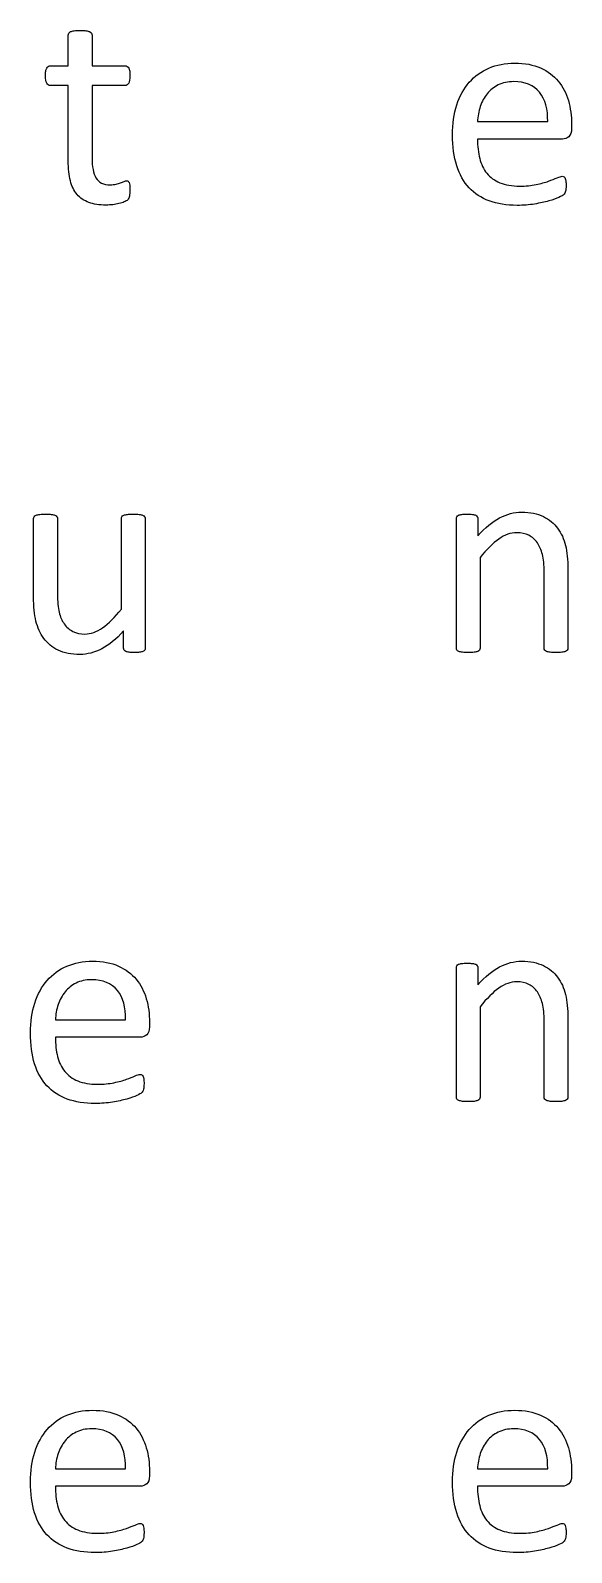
# Model space of a CAD drawing. Extents: x 0 to 612, y 0 to 328.
# Drawn here: x 506.9 to 526.3, y 96.5 to 151 of the extents above; entities that cross this region are included whole.
import ezdxf

# ---------------------------------------------------------------- set-up
doc = ezdxf.new("R2010")
doc.units = 0
doc.layers.add('Layer_1', color=7, linetype='CONTINUOUS')

msp = doc.modelspace()

# ---------------------------------------------------------------- linework, layer by layer
at = {"layer": 'Layer_1', "color": 7}
for p, q in [((508.294923, 149.76953), (508.294923, 150.873039)), ((509.145775, 150.873039), (509.145775, 149.76953)), ((507.650353, 149.76953), (508.294923, 149.76953)), ((509.145775, 149.76953), (510.336947, 149.76953)), ((508.294923, 149.06305), (507.645195, 149.06305)), ((508.294923, 146.350686), (508.294923, 149.06305)), ((510.336937, 149.06305), (509.145766, 149.06305)), ((509.145766, 149.06305), (509.145766, 146.47444)), ((522.969663, 147.768771), (525.486081, 147.768771)), ((526.342016, 147.670774), (526.342077, 147.516095)), ((526.012055, 147.144823), (522.969663, 147.144823)), ((510.507094, 145.33482), (510.50709, 145.334858)), ((507.05149, 130.724767), (507.05149, 133.540268)), ((507.907495, 133.540268), (507.907495, 130.83821)), ((510.197022, 130.296766), (510.197022, 133.540268)), ((511.053037, 133.540268), (511.052999, 128.899332)), ((522.212413, 128.899332), (522.212413, 133.540268)), ((522.980737, 133.540268), (522.980737, 132.926631)), ((523.06326, 132.142828), (523.06326, 128.899332)), ((525.357945, 128.899332), (525.357945, 131.616855)), ((526.208764, 131.730302), (526.208755, 128.899332)), ((510.279517, 128.899332), (510.279517, 129.512968)), ((522.212413, 112.804135), (522.212413, 117.44507)), ((522.980737, 117.44507), (522.980737, 116.831439)), ((523.06326, 116.047636), (523.06326, 112.804135)), ((507.83453, 115.578386), (510.350952, 115.578386)), ((511.206882, 115.480384), (511.206944, 115.32571)), ((525.357945, 112.804135), (525.357945, 115.521662)), ((526.208764, 115.635105), (526.208755, 112.804135)), ((510.876922, 114.954438), (507.83453, 114.954438)), ((507.83453, 99.483193), (510.350952, 99.483193)), ((511.206882, 99.385218), (511.206944, 99.23052)), ((522.969663, 99.483193), (525.486081, 99.483193)), ((526.342016, 99.385218), (526.342077, 99.23052)), ((510.876922, 98.859245), (507.83453, 98.859245)), ((526.012055, 98.859245), (522.969663, 98.859245))]:
    msp.add_line(p, q, dxfattribs=at)
for points in [[(508.294923, 150.873039), (508.294923, 150.897088), (508.300947, 150.919443), (508.312995, 150.940074)], [(508.312995, 150.940074), (508.325043, 150.960688), (508.34735, 150.978759), (508.380035, 150.994219)], [(508.380035, 150.994219), (508.412696, 151.009703), (508.45652, 151.020856), (508.511526, 151.027727)], [(508.511526, 151.027727), (508.566527, 151.034598), (508.635285, 151.038034), (508.717789, 151.038034)], [(508.717789, 151.038034), (508.803734, 151.038025), (508.874204, 151.03474), (508.92921, 151.027727)], [(508.92921, 151.027727), (508.984212, 151.020856), (509.027184, 151.009656), (509.058127, 150.994219)], [(509.058127, 150.994219), (509.089047, 150.978736), (509.111406, 150.960711), (509.125162, 150.940074)], [(509.125162, 150.940074), (509.138904, 150.919461), (509.145775, 150.897107), (509.145775, 150.873039)], [(507.475033, 149.4137), (507.475033, 149.479012), (507.479269, 149.534018), (507.487928, 149.578713)], [(507.487928, 149.578713), (507.49654, 149.623422), (507.507694, 149.660351), (507.521436, 149.689577)], [(507.521436, 149.689577), (507.535178, 149.718802), (507.55325, 149.73942), (507.575581, 149.751459)], [(507.575581, 149.751459), (507.597935, 149.763506), (507.62285, 149.769483), (507.650353, 149.76953)], [(510.336947, 149.76953), (510.364431, 149.769526), (510.388508, 149.763506), (510.40914, 149.751459)], [(510.40914, 149.751459), (510.429753, 149.739411), (510.447825, 149.718798), (510.463284, 149.689577)], [(510.463284, 149.689577), (510.478768, 149.660351), (510.489922, 149.623398), (510.496793, 149.578713)], [(510.496793, 149.578713), (510.503664, 149.534004), (510.507099, 149.479012), (510.507099, 149.4137)], [(522.673098, 149.179077), (522.867327, 149.400805), (523.10195, 149.570971), (523.37697, 149.689577)], [(523.37697, 149.689577), (523.651986, 149.808173), (523.959664, 149.867476), (524.300002, 149.86748)], [(524.300002, 149.86748), (524.664398, 149.867476), (524.974654, 149.809034), (525.23077, 149.692156)], [(525.23077, 149.692156), (525.486876, 149.575268), (525.697436, 149.417992), (525.862449, 149.220327)], [(507.521436, 149.145559), (507.490517, 149.200556), (507.475033, 149.289936), (507.475033, 149.4137)], [(507.645195, 149.06305), (507.593629, 149.063046), (507.552375, 149.090534), (507.521436, 149.145559)], [(510.460696, 149.145559), (510.429776, 149.090549), (510.388498, 149.063046), (510.336937, 149.06305)], [(510.507099, 149.4137), (510.507094, 149.289936), (510.491616, 149.200556), (510.460696, 149.145559)], [(522.227054, 148.369489), (522.330181, 148.687477), (522.478863, 148.95734), (522.673098, 149.179077)], [(523.712212, 149.083701), (523.554074, 149.004632), (523.421722, 148.899778), (523.315155, 148.769148)], [(524.263966, 149.202302), (524.054263, 149.202297), (523.870345, 149.16277), (523.712212, 149.083701)], [(525.189576, 148.820714), (524.981591, 149.075103), (524.673052, 149.202297), (524.263966, 149.202302)], [(525.862449, 149.220327), (526.027458, 149.022652), (526.148638, 148.790609), (526.225989, 148.524186)], [(523.315155, 148.769148), (523.208583, 148.638514), (523.126078, 148.486391), (523.067637, 148.312793)], [(525.486081, 147.768771), (525.496387, 148.215671), (525.397557, 148.566321), (525.189576, 148.820714)], [(526.225989, 148.524186), (526.303335, 148.257759), (526.342011, 147.973288), (526.342016, 147.670774)], [(522.072352, 147.294339), (522.072352, 147.693114), (522.123917, 148.051496), (522.227054, 148.369489)], [(523.067637, 148.312793), (523.009195, 148.139182), (522.976534, 147.957842), (522.969663, 147.768771)], [(526.342077, 147.516095), (526.342072, 147.382025), (526.308569, 147.286626), (526.241519, 147.229907)], [(522.221896, 146.19083), (522.1222, 146.507096), (522.072352, 146.874937), (522.072352, 147.294339)], [(522.969663, 147.144823), (522.969659, 146.88699), (522.995453, 146.654946), (523.04701, 146.448683)], [(526.241519, 147.229907), (526.17448, 147.173183), (526.09799, 147.144819), (526.012055, 147.144823)], [(508.369695, 145.651966), (508.319847, 145.849631), (508.294923, 146.082541), (508.294923, 146.350686)], [(509.145766, 146.47444), (509.145761, 146.154734), (509.19303, 145.913231), (509.287568, 145.74994)], [(523.04701, 146.448683), (523.098575, 146.242415), (523.18452, 146.065372), (523.304839, 145.917551)], [(509.287568, 145.74994), (509.382106, 145.586649), (509.551412, 145.505001), (509.795494, 145.505001)], [(522.665361, 145.401869), (522.469409, 145.611573), (522.321587, 145.874555), (522.221896, 146.19083)], [(523.304839, 145.917551), (523.425157, 145.769729), (523.581577, 145.656286), (523.774089, 145.577217)], [(525.51444, 145.633941), (525.639917, 145.67865), (525.743048, 145.719025), (525.823835, 145.755121)], [(525.823835, 145.755121), (525.904622, 145.791218), (525.965637, 145.809261), (526.006897, 145.809266)], [(526.006897, 145.809266), (526.030945, 145.809261), (526.052453, 145.803242), (526.071353, 145.791194)], [(526.071353, 145.791194), (526.090272, 145.779146), (526.104861, 145.761122), (526.115167, 145.737049)], [(526.115167, 145.737049), (526.125474, 145.713001), (526.133192, 145.679464), (526.138369, 145.636497)], [(508.609476, 145.162089), (508.499469, 145.291001), (508.419543, 145.454296), (508.369695, 145.651966)], [(509.032318, 144.873321), (508.860429, 144.936916), (508.719483, 145.033172), (508.609476, 145.162089)], [(509.795494, 145.505001), (509.874558, 145.505001), (509.945033, 145.512719), (510.006915, 145.528202)], [(510.006915, 145.528202), (510.068792, 145.543686), (510.123794, 145.560016), (510.171924, 145.577189)], [(510.171924, 145.577189), (510.220049, 145.594367), (510.261304, 145.610697), (510.295683, 145.626176)], [(510.295683, 145.626176), (510.330038, 145.641659), (510.361, 145.649378), (510.388503, 145.649378)], [(510.388503, 145.649378), (510.405681, 145.649378), (510.422011, 145.645142), (510.43749, 145.636483)], [(510.43749, 145.636483), (510.452973, 145.62787), (510.464974, 145.61154), (510.473586, 145.587491)], [(510.473586, 145.587491), (510.482199, 145.563442), (510.489917, 145.530772), (510.496788, 145.489518)], [(510.50709, 145.334858), (510.507085, 145.235162), (510.500219, 145.156098), (510.486477, 145.097656)], [(510.496788, 145.489518), (510.503659, 145.448244), (510.507094, 145.396697), (510.507094, 145.33482)], [(523.389865, 144.927461), (523.102811, 145.034033), (522.861312, 145.192166), (522.665361, 145.401869)], [(523.774089, 145.577217), (523.9666, 145.498149), (524.202084, 145.458617), (524.480545, 145.458617)], [(524.480545, 145.458617), (524.700555, 145.458617), (524.896507, 145.476641), (525.068396, 145.512761)], [(525.068396, 145.512761), (525.240281, 145.548858), (525.388959, 145.589251), (525.51444, 145.633941)], [(526.055822, 145.146619), (526.036903, 145.1277), (525.981046, 145.096771), (525.888235, 145.053799)], [(526.102225, 145.205917), (526.090178, 145.185304), (526.074741, 145.165538), (526.055822, 145.146619)], [(526.128015, 145.275531), (526.122839, 145.249741), (526.114273, 145.226545), (526.102225, 145.205917)], [(526.14091, 145.363194), (526.137616, 145.330533), (526.133192, 145.301317), (526.128015, 145.275531)], [(526.138369, 145.636497), (526.143499, 145.593529), (526.146087, 145.541097), (526.146087, 145.47922)], [(526.146087, 145.47922), (526.146082, 145.434511), (526.144205, 145.395855), (526.14091, 145.363194)], [(509.651108, 144.777922), (509.410466, 144.777922), (509.204203, 144.809736), (509.032318, 144.873321)], [(509.888314, 144.793405), (509.809241, 144.783099), (509.730177, 144.777922), (509.651108, 144.777922)], [(510.112626, 144.83209), (510.04215, 144.816607), (509.967378, 144.803712), (509.888314, 144.793405)], [(510.300841, 144.891393), (510.245835, 144.867344), (510.183096, 144.847578), (510.112626, 144.83209)], [(510.4246, 144.968739), (510.397115, 144.941255), (510.355842, 144.915456), (510.300841, 144.891393)], [(510.486477, 145.097656), (510.472735, 145.039214), (510.452074, 144.996242), (510.4246, 144.968739)], [(524.392822, 144.76761), (524.011229, 144.76761), (523.67691, 144.820894), (523.389865, 144.927461)], [(525.01419, 144.816597), (524.819956, 144.783936), (524.612832, 144.76761), (524.392822, 144.76761)], [(525.527274, 144.927461), (525.379448, 144.886235), (525.20842, 144.849254), (525.01419, 144.816597)], [(525.888235, 145.053799), (525.79541, 145.010831), (525.675091, 144.968716), (525.527274, 144.927461)], [(507.139175, 133.661448), (507.173531, 133.676931), (507.218244, 133.687237), (507.273246, 133.692367)], [(507.273246, 133.692367), (507.328252, 133.697544), (507.397004, 133.700085), (507.479513, 133.700085)], [(507.479513, 133.700085), (507.562018, 133.700076), (507.630771, 133.697732), (507.685777, 133.692367)], [(507.685777, 133.692367), (507.740778, 133.68719), (507.784607, 133.676884), (507.817268, 133.661448)], [(510.284708, 133.661448), (510.319063, 133.676931), (510.362911, 133.687237), (510.416199, 133.692367)], [(510.416199, 133.692367), (510.469483, 133.697544), (510.539097, 133.700085), (510.625041, 133.700085)], [(510.625041, 133.700085), (510.707545, 133.700076), (510.776298, 133.697732), (510.831309, 133.692367)], [(510.831309, 133.692367), (510.886306, 133.68719), (510.929278, 133.676884), (510.960221, 133.661448)], [(522.289778, 133.661448), (522.320698, 133.676931), (522.360248, 133.687237), (522.408379, 133.692367)], [(522.408379, 133.692367), (522.456504, 133.697544), (522.520104, 133.700085), (522.599173, 133.700085)], [(522.599173, 133.700085), (522.674801, 133.700076), (522.73754, 133.697732), (522.787388, 133.692367)], [(522.787388, 133.692367), (522.837231, 133.68719), (522.875906, 133.676884), (522.903409, 133.661448)], [(523.761961, 133.568627), (524.021508, 133.704415), (524.283633, 133.772307), (524.548343, 133.772311)], [(524.548343, 133.772311), (524.857733, 133.772307), (525.118141, 133.719884), (525.329567, 133.615035)], [(507.05149, 133.540268), (507.05149, 133.567752), (507.057513, 133.590968), (507.069561, 133.609882)], [(507.069561, 133.609882), (507.081609, 133.628801), (507.104811, 133.645978), (507.139175, 133.661448)], [(507.817268, 133.661448), (507.849929, 133.645964), (507.87313, 133.628787), (507.886882, 133.609882)], [(507.886882, 133.609882), (507.900624, 133.590963), (507.907495, 133.567761), (507.907495, 133.540268)], [(510.197022, 133.540268), (510.197017, 133.567752), (510.203046, 133.590968), (510.215094, 133.609882)], [(510.215094, 133.609882), (510.227142, 133.628801), (510.250343, 133.645978), (510.284708, 133.661448)], [(510.960221, 133.661448), (510.991141, 133.645964), (511.014361, 133.628787), (511.029835, 133.609882)], [(511.029835, 133.609882), (511.045319, 133.590963), (511.053037, 133.567761), (511.053037, 133.540268)], [(522.212413, 133.540268), (522.212413, 133.567752), (522.21759, 133.590968), (522.227896, 133.609882)], [(522.227896, 133.609882), (522.238203, 133.628801), (522.258816, 133.645978), (522.289778, 133.661448)], [(522.903409, 133.661448), (522.930894, 133.645964), (522.950678, 133.628787), (522.962712, 133.609882)], [(522.962712, 133.609882), (522.97476, 133.590963), (522.980737, 133.567761), (522.980737, 133.540268)], [(522.980737, 132.926631), (523.242001, 133.218834), (523.502409, 133.432835), (523.761961, 133.568627)], [(525.329567, 133.615035), (525.540983, 133.510181), (525.712006, 133.370096), (525.842646, 133.194776)], [(525.842646, 133.194776), (525.973276, 133.019447), (526.066952, 132.81404), (526.123681, 132.578561)], [(523.733615, 132.808031), (523.520477, 132.656764), (523.297026, 132.435032), (523.06326, 132.142828)], [(524.373037, 133.034921), (524.159893, 133.034916), (523.946754, 132.959288), (523.733615, 132.808031)], [(524.80877, 132.942101), (524.683288, 133.003978), (524.538046, 133.034916), (524.373037, 133.034921)], [(525.115585, 132.67396), (525.036512, 132.790839), (524.934242, 132.880219), (524.80877, 132.942101)], [(525.296068, 132.256276), (525.254795, 132.417844), (525.19465, 132.557073), (525.115585, 132.67396)], [(526.123681, 132.578561), (526.1804, 132.343072), (526.20876, 132.060319), (526.208764, 131.730302)], [(525.357945, 131.616855), (525.35794, 131.881559), (525.337332, 132.094698), (525.296068, 132.256276)], [(507.136573, 129.866192), (507.079849, 130.101676), (507.05149, 130.387869), (507.05149, 130.724767)], [(507.907495, 130.83821), (507.907495, 130.566629), (507.927261, 130.349193), (507.966793, 130.185902)], [(507.417608, 129.247402), (507.286974, 129.424445), (507.193297, 129.630708), (507.136573, 129.866192)], [(507.966793, 130.185902), (508.006325, 130.022607), (508.066489, 129.883379), (508.147276, 129.768218)], [(509.524088, 129.631569), (509.735504, 129.782826), (509.959816, 130.004559), (510.197022, 130.296766)], [(508.147276, 129.768218), (508.228062, 129.653053), (508.330333, 129.563673), (508.454091, 129.500073)], [(508.454091, 129.500073), (508.57785, 129.436474), (508.722232, 129.404679), (508.88725, 129.404679)], [(508.88725, 129.404679), (509.100384, 129.404679), (509.312662, 129.480307), (509.524088, 129.631569)], [(510.279517, 129.512968), (510.014807, 129.22076), (509.753543, 129.007621), (509.495714, 128.873547)], [(507.930692, 128.827139), (507.719266, 128.93027), (507.548243, 129.07036), (507.417608, 129.247402)], [(508.711916, 128.672441), (508.402516, 128.672441), (508.142108, 128.724007), (507.930692, 128.827139)], [(509.495714, 128.873547), (509.237885, 128.739476), (508.976616, 128.672441), (508.711916, 128.672441)], [(510.295, 128.829718), (510.284694, 128.848637), (510.279517, 128.871838), (510.279517, 128.899332)], [(510.354303, 128.780731), (510.325078, 128.794473), (510.305312, 128.810804), (510.295, 128.829718)], [(510.472904, 128.749764), (510.423056, 128.756635), (510.383519, 128.766942), (510.354303, 128.780731)], [(510.970518, 128.780731), (510.939552, 128.766989), (510.899177, 128.756682), (510.849338, 128.749764)], [(511.034974, 128.829718), (511.022927, 128.810799), (511.001466, 128.794468), (510.970518, 128.780731)], [(511.052999, 128.899332), (511.052994, 128.871848), (511.046975, 128.848623), (511.034974, 128.829718)], [(522.230484, 128.829718), (522.218437, 128.848637), (522.212413, 128.871838), (522.212413, 128.899332)], [(522.29752, 128.780731), (522.264859, 128.794473), (522.242514, 128.810804), (522.230484, 128.829718)], [(522.429015, 128.749764), (522.374009, 128.756635), (522.330176, 128.766942), (522.29752, 128.780731)], [(522.975612, 128.780731), (522.944692, 128.766989), (522.901701, 128.756682), (522.8467, 128.749764)], [(523.042647, 128.829718), (523.028905, 128.810799), (523.00655, 128.794468), (522.975612, 128.780731)], [(523.06326, 128.899332), (523.06326, 128.871848), (523.056389, 128.848623), (523.042647, 128.829718)], [(525.378558, 128.829718), (525.364816, 128.848637), (525.357945, 128.871838), (525.357945, 128.899332)], [(525.445593, 128.780731), (525.414674, 128.794473), (525.392305, 128.810804), (525.378558, 128.829718)], [(525.57451, 128.749764), (525.519499, 128.756635), (525.476527, 128.766942), (525.445593, 128.780731)], [(526.121107, 128.780731), (526.090187, 128.766989), (526.047191, 128.756682), (525.99219, 128.749764)], [(526.188142, 128.829718), (526.1744, 128.810799), (526.152045, 128.794468), (526.121107, 128.780731)], [(526.208755, 128.899332), (526.20875, 128.871848), (526.201884, 128.848623), (526.188142, 128.829718)], [(510.666277, 128.739458), (510.587203, 128.739458), (510.522747, 128.742752), (510.472904, 128.749764)], [(510.849338, 128.749764), (510.799486, 128.742893), (510.738465, 128.739458), (510.666277, 128.739458)], [(522.635279, 128.739458), (522.55277, 128.739458), (522.484017, 128.742752), (522.429015, 128.749764)], [(522.8467, 128.749764), (522.791694, 128.742893), (522.721218, 128.739458), (522.635279, 128.739458)], [(525.785927, 128.739458), (525.699982, 128.739458), (525.629507, 128.742752), (525.57451, 128.749764)], [(525.99219, 128.749764), (525.937184, 128.742893), (525.868431, 128.739458), (525.785927, 128.739458)], [(507.537964, 116.988692), (507.732199, 117.210419), (507.966821, 117.380586), (508.241842, 117.499192)], [(508.241842, 117.499192), (508.516858, 117.617788), (508.824535, 117.677091), (509.164873, 117.677095)], [(509.164873, 117.677095), (509.529269, 117.677091), (509.839525, 117.618649), (510.095636, 117.501771)], [(510.095636, 117.501771), (510.351743, 117.384883), (510.562303, 117.227606), (510.727321, 117.029941)], [(522.212413, 117.44507), (522.212413, 117.472555), (522.21759, 117.495775), (522.227896, 117.514684)], [(522.227896, 117.514684), (522.238203, 117.533603), (522.258816, 117.550781), (522.289778, 117.56625)], [(522.289778, 117.56625), (522.320698, 117.581734), (522.360248, 117.59204), (522.408379, 117.597217)], [(522.408379, 117.597217), (522.456504, 117.602347), (522.520104, 117.604935), (522.599173, 117.604935)], [(522.599173, 117.604935), (522.674801, 117.60493), (522.73754, 117.602582), (522.787388, 117.597217)], [(522.787388, 117.597217), (522.837231, 117.59204), (522.875906, 117.581734), (522.903409, 117.56625)], [(522.903409, 117.56625), (522.930894, 117.550767), (522.950678, 117.533589), (522.962712, 117.514684)], [(522.962712, 117.514684), (522.97476, 117.495766), (522.980737, 117.472564), (522.980737, 117.44507)], [(522.980737, 116.831439), (523.242001, 117.123637), (523.502409, 117.337637), (523.761961, 117.473435)], [(523.761961, 117.473435), (524.021508, 117.609218), (524.283633, 117.677114), (524.548343, 117.677119)], [(524.548343, 117.677119), (524.857733, 117.677114), (525.118141, 117.624687), (525.329567, 117.519842)], [(525.329567, 117.519842), (525.540983, 117.414988), (525.712006, 117.274899), (525.842646, 117.099579)], [(507.09192, 116.179103), (507.195052, 116.497092), (507.343735, 116.76695), (507.537964, 116.988692)], [(508.577083, 116.893316), (508.418946, 116.814242), (508.286593, 116.709393), (508.180026, 116.578763)], [(509.128838, 117.011917), (508.919134, 117.011912), (508.735216, 116.972385), (508.577083, 116.893316)], [(510.054448, 116.630329), (509.846462, 116.884718), (509.537924, 117.011912), (509.128838, 117.011917)], [(510.727321, 117.029941), (510.892325, 116.832267), (511.013505, 116.600223), (511.09086, 116.333801)], [(524.373037, 116.939724), (524.159893, 116.939719), (523.946754, 116.86409), (523.733615, 116.712833)], [(524.80877, 116.846908), (524.683288, 116.90878), (524.538046, 116.939719), (524.373037, 116.939724)], [(525.115585, 116.578763), (525.036512, 116.695641), (524.934242, 116.785022), (524.80877, 116.846908)], [(525.842646, 117.099579), (525.973276, 116.92425), (526.066952, 116.718848), (526.123681, 116.483368)], [(508.180026, 116.578763), (508.073454, 116.448128), (507.990945, 116.296005), (507.932508, 116.122403)], [(510.350952, 115.578386), (510.361259, 116.025286), (510.262424, 116.375935), (510.054448, 116.630329)], [(511.09086, 116.333801), (511.168202, 116.067374), (511.206878, 115.782903), (511.206882, 115.480384)], [(523.733615, 116.712833), (523.520477, 116.561571), (523.297026, 116.339839), (523.06326, 116.047636)], [(525.296068, 116.161079), (525.254795, 116.322647), (525.19465, 116.461875), (525.115585, 116.578763)], [(526.123681, 116.483368), (526.1804, 116.24788), (526.20876, 115.965127), (526.208764, 115.635105)], [(506.937223, 115.103954), (506.937223, 115.502729), (506.988789, 115.86111), (507.09192, 116.179103)], [(507.932508, 116.122403), (507.874062, 115.948796), (507.841406, 115.767457), (507.83453, 115.578386)], [(525.357945, 115.521662), (525.35794, 115.786362), (525.337332, 115.999501), (525.296068, 116.161079)], [(511.206944, 115.32571), (511.206939, 115.191635), (511.173435, 115.096241), (511.106391, 115.039521)], [(507.086762, 114.000445), (506.987071, 114.316711), (506.937223, 114.684547), (506.937223, 115.103954)], [(507.83453, 114.954438), (507.83453, 114.696604), (507.86032, 114.464556), (507.911881, 114.258298)], [(511.106391, 115.039521), (511.039351, 114.982798), (510.962861, 114.954433), (510.876922, 114.954438)], [(507.911881, 114.258298), (507.963447, 114.05203), (508.049387, 113.874987), (508.16971, 113.727166)], [(507.530232, 113.211484), (507.33428, 113.421183), (507.186459, 113.68417), (507.086762, 114.000445)], [(508.16971, 113.727166), (508.290029, 113.579344), (508.446444, 113.465896), (508.63896, 113.386832)], [(510.379312, 113.443556), (510.504784, 113.488265), (510.607915, 113.528639), (510.688707, 113.564736)], [(510.688707, 113.564736), (510.769488, 113.600832), (510.830509, 113.618876), (510.871768, 113.618881)], [(510.871768, 113.618881), (510.895817, 113.618876), (510.917324, 113.612857), (510.936224, 113.600809)], [(510.936224, 113.600809), (510.955143, 113.588761), (510.969732, 113.570736), (510.980039, 113.546664)], [(510.980039, 113.546664), (510.990346, 113.522615), (510.998064, 113.489079), (511.003241, 113.446107)], [(508.254732, 112.737076), (507.967682, 112.843648), (507.726179, 113.001781), (507.530232, 113.211484)], [(508.63896, 113.386832), (508.831472, 113.307763), (509.066956, 113.268231), (509.345412, 113.268231)], [(509.345412, 113.268231), (509.565427, 113.268231), (509.761374, 113.286256), (509.933268, 113.322376)], [(509.933268, 113.322376), (510.105148, 113.358473), (510.25383, 113.398861), (510.379312, 113.443556)], [(510.920694, 112.956234), (510.901775, 112.937315), (510.845917, 112.906386), (510.753101, 112.863414)], [(510.967097, 113.015532), (510.955049, 112.994919), (510.939613, 112.975153), (510.920694, 112.956234)], [(510.992887, 113.085146), (510.98771, 113.059356), (510.979145, 113.036159), (510.967097, 113.015532)], [(511.005782, 113.172809), (511.002488, 113.140148), (510.998017, 113.110931), (510.992887, 113.085146)], [(511.003241, 113.446107), (511.00837, 113.403139), (511.010959, 113.350712), (511.010959, 113.288835)], [(511.010959, 113.288835), (511.010954, 113.244126), (511.009076, 113.20547), (511.005782, 113.172809)], [(509.257689, 112.577221), (508.876101, 112.577225), (508.541782, 112.630509), (508.254732, 112.737076)], [(509.879062, 112.626212), (509.684828, 112.593551), (509.477703, 112.577225), (509.257689, 112.577221)], [(510.392141, 112.737076), (510.244315, 112.695803), (510.073287, 112.658868), (509.879062, 112.626212)], [(510.753101, 112.863414), (510.660281, 112.820446), (510.539958, 112.77833), (510.392141, 112.737076)], [(522.230484, 112.73452), (522.218437, 112.753439), (522.212413, 112.776641), (522.212413, 112.804135)], [(522.29752, 112.685534), (522.264859, 112.699276), (522.242514, 112.715606), (522.230484, 112.73452)], [(522.429015, 112.654614), (522.374009, 112.661485), (522.330176, 112.671792), (522.29752, 112.685534)], [(522.635279, 112.644307), (522.55277, 112.644307), (522.484017, 112.647602), (522.429015, 112.654614)], [(522.8467, 112.654614), (522.791694, 112.647743), (522.721218, 112.644307), (522.635279, 112.644307)], [(522.975612, 112.685534), (522.944692, 112.671792), (522.901701, 112.661485), (522.8467, 112.654614)], [(523.042647, 112.73452), (523.028905, 112.715602), (523.00655, 112.699271), (522.975612, 112.685534)], [(523.06326, 112.804135), (523.06326, 112.77665), (523.056389, 112.75343), (523.042647, 112.73452)], [(525.378558, 112.73452), (525.364816, 112.753439), (525.357945, 112.776641), (525.357945, 112.804135)], [(525.445593, 112.685534), (525.414674, 112.699276), (525.392305, 112.715606), (525.378558, 112.73452)], [(525.57451, 112.654614), (525.519499, 112.661485), (525.476527, 112.671792), (525.445593, 112.685534)], [(525.785927, 112.644307), (525.699982, 112.644307), (525.629507, 112.647602), (525.57451, 112.654614)], [(525.99219, 112.654614), (525.937184, 112.647743), (525.868431, 112.644307), (525.785927, 112.644307)], [(526.121107, 112.685534), (526.090187, 112.671792), (526.047191, 112.661485), (525.99219, 112.654614)], [(526.188142, 112.73452), (526.1744, 112.715602), (526.152045, 112.699271), (526.121107, 112.685534)], [(526.208755, 112.804135), (526.20875, 112.77665), (526.201884, 112.75343), (526.188142, 112.73452)], [(508.241842, 101.404024), (508.516858, 101.522621), (508.824535, 101.581922), (509.164873, 101.581927)], [(509.164873, 101.581927), (509.529269, 101.581922), (509.839525, 101.52348), (510.095636, 101.406603)], [(523.37697, 101.404024), (523.651986, 101.522621), (523.959664, 101.581922), (524.300002, 101.581927)], [(524.300002, 101.581927), (524.664398, 101.581922), (524.974654, 101.52348), (525.23077, 101.406603)], [(507.537964, 100.893521), (507.732199, 101.11525), (507.966821, 101.285418), (508.241842, 101.404024)], [(510.095636, 101.406603), (510.351743, 101.289715), (510.562303, 101.132439), (510.727321, 100.934774)], [(510.727321, 100.934774), (510.892325, 100.7371), (511.013505, 100.505054), (511.09086, 100.238634)], [(522.673098, 100.893521), (522.867327, 101.11525), (523.10195, 101.285418), (523.37697, 101.404024)], [(525.23077, 101.406603), (525.486876, 101.289715), (525.697436, 101.132439), (525.862449, 100.934774)], [(525.862449, 100.934774), (526.027458, 100.7371), (526.148638, 100.505054), (526.225989, 100.238634)], [(507.09192, 100.083936), (507.195052, 100.401922), (507.343735, 100.671784), (507.537964, 100.893521)], [(508.180026, 100.483572), (508.073454, 100.352935), (507.990945, 100.200816), (507.932508, 100.027214)], [(508.577083, 100.798125), (508.418946, 100.719053), (508.286593, 100.614202), (508.180026, 100.483572)], [(509.128838, 100.916726), (508.919134, 100.916722), (508.735216, 100.87719), (508.577083, 100.798125)], [(510.054448, 100.535139), (509.846462, 100.789526), (509.537924, 100.916722), (509.128838, 100.916726)], [(510.350952, 99.483193), (510.361259, 99.930095), (510.262424, 100.280743), (510.054448, 100.535139)], [(522.227054, 100.083936), (522.330181, 100.401922), (522.478863, 100.671784), (522.673098, 100.893521)], [(523.315155, 100.483572), (523.208583, 100.352935), (523.126078, 100.200816), (523.067637, 100.027214)], [(523.712212, 100.798125), (523.554074, 100.719053), (523.421722, 100.614202), (523.315155, 100.483572)], [(524.263966, 100.916726), (524.054263, 100.916722), (523.870345, 100.87719), (523.712212, 100.798125)], [(525.189576, 100.535139), (524.981591, 100.789526), (524.673052, 100.916722), (524.263966, 100.916726)], [(525.486081, 99.483193), (525.496387, 99.930095), (525.397557, 100.280743), (525.189576, 100.535139)], [(506.937223, 99.008786), (506.937223, 99.40756), (506.988789, 99.765943), (507.09192, 100.083936)], [(507.932508, 100.027214), (507.874062, 99.853605), (507.841406, 99.672265), (507.83453, 99.483193)], [(511.09086, 100.238634), (511.168202, 99.972206), (511.206878, 99.687735), (511.206882, 99.385218)], [(522.072352, 99.008786), (522.072352, 99.40756), (522.123917, 99.765943), (522.227054, 100.083936)], [(523.067637, 100.027214), (523.009195, 99.853605), (522.976534, 99.672265), (522.969663, 99.483193)], [(526.225989, 100.238634), (526.303335, 99.972206), (526.342011, 99.687735), (526.342016, 99.385218)], [(507.086762, 97.905275), (506.987071, 98.221544), (506.937223, 98.589381), (506.937223, 99.008786)], [(507.83453, 98.859245), (507.83453, 98.601414), (507.86032, 98.369367), (507.911881, 98.163105)], [(511.106391, 98.944329), (511.039351, 98.887604), (510.962861, 98.859243), (510.876922, 98.859245)], [(511.206944, 99.23052), (511.206939, 99.096446), (511.173435, 99.001049), (511.106391, 98.944329)], [(522.221896, 97.905275), (522.1222, 98.221544), (522.072352, 98.589381), (522.072352, 99.008786)], [(522.969663, 98.859245), (522.969659, 98.601414), (522.995453, 98.369367), (523.04701, 98.163105)], [(526.241519, 98.944329), (526.17448, 98.887604), (526.09799, 98.859243), (526.012055, 98.859245)], [(526.342077, 99.23052), (526.342072, 99.096446), (526.308569, 99.001049), (526.241519, 98.944329)], [(507.530232, 97.116316), (507.33428, 97.326017), (507.186459, 97.589003), (507.086762, 97.905275)], [(507.911881, 98.163105), (507.963447, 97.95684), (508.049387, 97.779797), (508.16971, 97.631976)], [(522.665361, 97.116316), (522.469409, 97.326017), (522.321587, 97.589003), (522.221896, 97.905275)], [(523.04701, 98.163105), (523.098575, 97.95684), (523.18452, 97.779797), (523.304839, 97.631976)], [(508.254732, 96.641909), (507.967682, 96.748479), (507.726179, 96.906614), (507.530232, 97.116316)], [(508.16971, 97.631976), (508.290029, 97.484152), (508.446444, 97.370708), (508.63896, 97.291641)], [(508.63896, 97.291641), (508.831472, 97.212572), (509.066956, 97.173038), (509.345412, 97.173039)], [(509.345412, 97.173039), (509.565427, 97.173038), (509.761374, 97.191087), (509.933268, 97.227183)], [(509.933268, 97.227183), (510.105148, 97.26328), (510.25383, 97.303672), (510.379312, 97.348363)], [(510.379312, 97.348363), (510.504784, 97.393053), (510.607915, 97.433446), (510.688707, 97.469543)], [(510.688707, 97.469543), (510.769488, 97.505639), (510.830509, 97.523686), (510.871768, 97.523687)], [(510.871768, 97.523687), (510.895817, 97.523686), (510.917324, 97.517673), (510.936224, 97.505639)], [(510.936224, 97.505639), (510.955143, 97.493605), (510.969732, 97.475557), (510.980039, 97.451495)], [(510.980039, 97.451495), (510.990346, 97.427427), (510.998064, 97.393912), (511.003241, 97.350941)], [(511.003241, 97.350941), (511.00837, 97.307969), (511.010959, 97.255543), (511.010959, 97.193665)], [(511.010959, 97.193665), (511.010954, 97.148975), (511.009076, 97.110299), (511.005782, 97.077641)], [(523.389865, 96.641909), (523.102811, 96.748479), (522.861312, 96.906614), (522.665361, 97.116316)], [(523.304839, 97.631976), (523.425157, 97.484152), (523.581577, 97.370708), (523.774089, 97.291641)], [(523.774089, 97.291641), (523.9666, 97.212572), (524.202084, 97.173038), (524.480545, 97.173039)], [(524.480545, 97.173039), (524.700555, 97.173038), (524.896507, 97.191087), (525.068396, 97.227183)], [(525.068396, 97.227183), (525.240281, 97.26328), (525.388959, 97.303672), (525.51444, 97.348363)], [(525.51444, 97.348363), (525.639917, 97.393053), (525.743048, 97.433446), (525.823835, 97.469543)], [(525.823835, 97.469543), (525.904622, 97.505639), (525.965637, 97.523686), (526.006897, 97.523687)], [(526.006897, 97.523687), (526.030945, 97.523686), (526.052453, 97.517673), (526.071353, 97.505639)], [(526.071353, 97.505639), (526.090272, 97.493605), (526.104861, 97.475557), (526.115167, 97.451495)], [(526.115167, 97.451495), (526.125474, 97.427427), (526.133192, 97.393912), (526.138369, 97.350941)], [(526.138369, 97.350941), (526.143499, 97.307969), (526.146087, 97.255543), (526.146087, 97.193665)], [(526.146087, 97.193665), (526.146082, 97.148975), (526.144205, 97.110299), (526.14091, 97.077641)], [(509.257689, 96.482055), (508.876101, 96.482055), (508.541782, 96.53534), (508.254732, 96.641909)], [(510.392141, 96.641909), (510.244315, 96.600655), (510.073287, 96.563701), (509.879062, 96.531043)], [(510.753101, 96.768246), (510.660281, 96.725273), (510.539958, 96.683162), (510.392141, 96.641909)], [(510.920694, 96.861065), (510.901775, 96.842155), (510.845917, 96.811217), (510.753101, 96.768246)], [(510.967097, 96.920365), (510.955049, 96.899738), (510.939613, 96.879972), (510.920694, 96.861065)], [(510.992887, 96.98998), (510.98771, 96.964194), (510.979145, 96.940991), (510.967097, 96.920365)], [(511.005782, 97.077641), (511.002488, 97.04498), (510.998017, 97.015762), (510.992887, 96.98998)], [(524.392822, 96.482055), (524.011229, 96.482055), (523.67691, 96.53534), (523.389865, 96.641909)], [(525.527274, 96.641909), (525.379448, 96.600655), (525.20842, 96.563701), (525.01419, 96.531043)], [(525.888235, 96.768246), (525.79541, 96.725273), (525.675091, 96.683162), (525.527274, 96.641909)], [(526.055822, 96.861065), (526.036903, 96.842155), (525.981046, 96.811217), (525.888235, 96.768246)], [(526.102225, 96.920365), (526.090178, 96.899738), (526.074741, 96.879972), (526.055822, 96.861065)], [(526.128015, 96.98998), (526.122839, 96.964194), (526.114273, 96.940991), (526.102225, 96.920365)], [(526.14091, 97.077641), (526.137616, 97.04498), (526.133192, 97.015762), (526.128015, 96.98998)], [(509.879062, 96.531043), (509.684828, 96.498382), (509.477703, 96.482055), (509.257689, 96.482055)], [(525.01419, 96.531043), (524.819956, 96.498382), (524.612832, 96.482055), (524.392822, 96.482055)]]:
    msp.add_open_spline(points, degree=3, dxfattribs=at)

doc.saveas('drawing.dxf')
